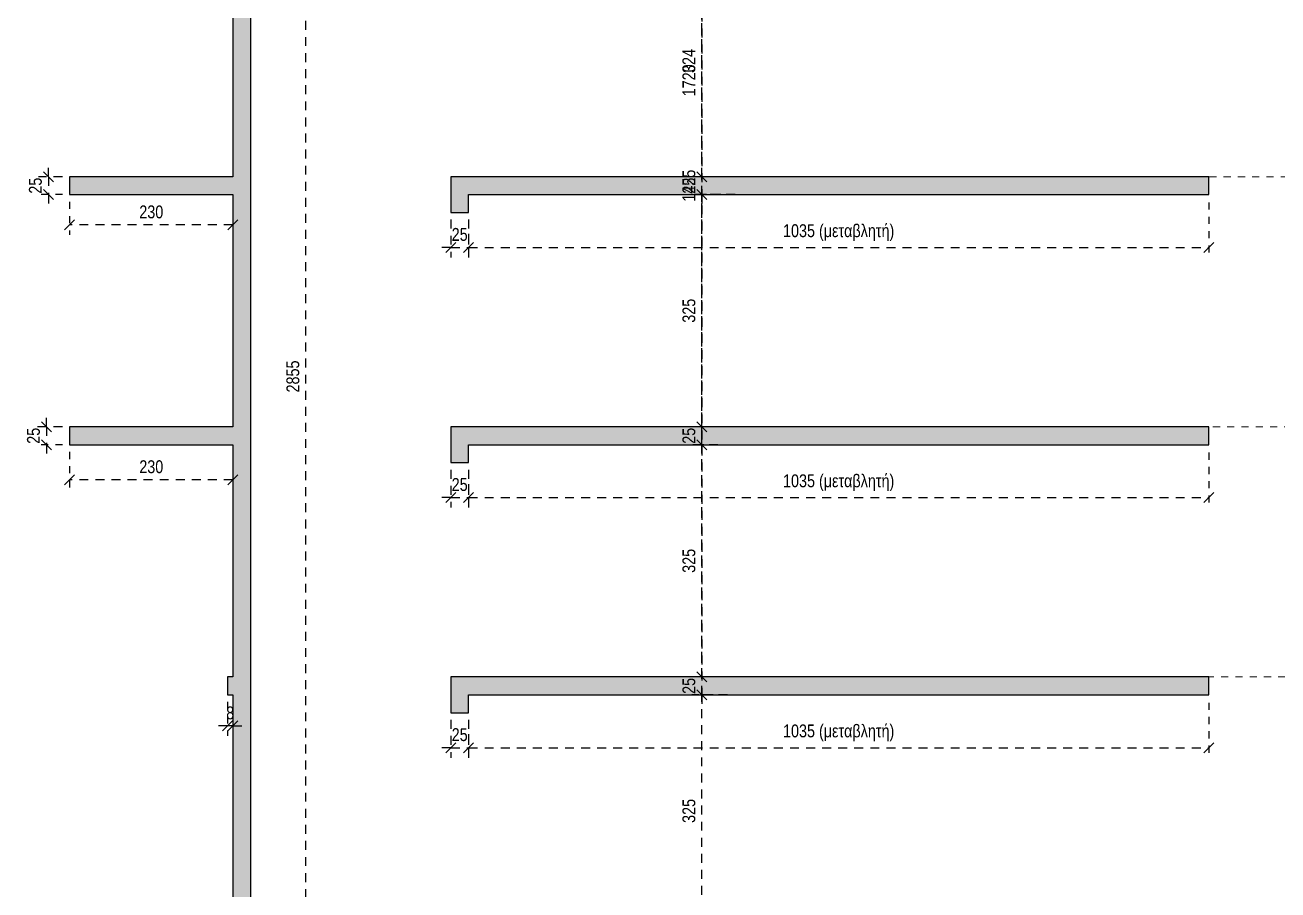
# Model space of a CAD drawing. Header units: millimetres. Extents: x -2171 to 1563, y -1758 to -1505.
# Drawn here: x 1083.35 to 1100.89, y -1614.96 to -1602.86 of the extents above; entities that cross this region are included whole.
import ezdxf

# ---------------------------------------------------------------- set-up
doc = ezdxf.new("R2010")
doc.units = ezdxf.units.MM
doc.header["$PDMODE"] = 32
for name, pattern in [('DASHED2', [0.375, 0.25, -0.125]), ('DOT', [0.025, 0, -0.025]), ('HIDDEN', [0.375, 0.25, -0.125]), ('HIDDEN2', [0.1875, 0.125, -0.0625])]:
    doc.linetypes.add(name, pattern=pattern)
doc.layers.get('Defpoints').update_dxf_attribs({"color": 6})
doc.layers.add('A-ANNO-DIMS', color=1, linetype='Continuous', lineweight=9)
for name, color, linetype in [('AM_5', 7, 'Continuous'), ('Sect_Fill', 7, 'Continuous'), ('Sect_Line_Bold', 7, 'Continuous')]:
    doc.layers.add(name, color=color, linetype=linetype)
doc.styles.add('1-100', font='arial.ttf', dxfattribs={"width": 0.8})
doc.dimstyles.new('Copy of 1-100', dxfattribs={"dimtxt": 0.18, "dimasz": 0.14, "dimexe": 0.14, "dimexo": 0.1, "dimgap": 0.09, "dimtad": 1, "dimdec": 0, "dimlfac": 100, "dimrnd": 5, "dimzin": 5, "dimdsep": 46, "dimtxsty": '1-100', "dimblk": 'OBLIQUE', "dimcen": 0.09, "dimclrd": 1, "dimclre": 1, "dimclrt": 2, "dimadec": 0, "dimazin": 0, "dimtfac": 1, "dimtdec": 0, "dimtix": 1, "dimtmove": 2, "dimatfit": 3, "dimfxl": 5, "dimfxlon": 1, "dimtolj": 1, "dimtzin": 5, "dimarcsym": 0})

# ---------------------------------------------------------------- blocks, each defined once
blk = doc.blocks.new('_Oblique')
at = {"color": 0, "linetype": 'ByBlock', "lineweight": -2}
blk.add_line((-0.5, -0.5), (0.5, 0.5), dxfattribs=at)
blk = doc.blocks.new('*D1095')
at = {"layer": 'AM_5', "color": 1, "linetype": 'HIDDEN2', "lineweight": -2, "ltscale": 0.5, "transparency": 16777216}
blk.add_line((1093.186, -1612.231), (1092.69, -1612.231), dxfattribs=at)
at = {"layer": 'AM_5', "color": 1, "linetype": 'DASHED2', "lineweight": -2, "ltscale": 0.5, "transparency": 16777216}
blk.add_line((1092.83, -1615.481), (1092.83, -1612.231), dxfattribs=at)
at = {"layer": 'AM_5', "color": 1, "linetype": 'HIDDEN', "lineweight": -2, "ltscale": 0.5, "transparency": 16777216}
blk.add_line((1093.116, -1615.481), (1092.69, -1615.481), dxfattribs=at)
at = {"layer": 'Defpoints', "color": 0, "ltscale": 0.5, "transparency": 16777216}
for p in [(1092.83, -1612.231), (1093.286, -1612.231), (1093.216, -1615.481)]:
    blk.add_point(p, dxfattribs=at)
at = {"layer": 'AM_5', "color": 1, "lineweight": -2, "ltscale": 0.5, "transparency": 16777216, "xscale": 0.14, "yscale": 0.14, "zscale": 0.14}
for p, rotation in [((1092.83, -1612.231), 90), ((1092.83, -1615.481), 270)]:
    blk.add_blockref('_Oblique', p, dxfattribs=dict(at, rotation=rotation))
at = {"layer": 'AM_5', "color": 2, "ltscale": 0.5, "transparency": 16777216, "insert": (1092.648, -1613.856), "char_height": 0.18, "attachment_point": 5, "rotation": 90, "style": '1-100'}
blk.add_mtext('\\A1;325', dxfattribs=at)
blk = doc.blocks.new('*D1096')
at = {"layer": 'AM_5', "color": 1, "linetype": 'DASHED2', "lineweight": -2, "ltscale": 0.5, "transparency": 16777216}
for p, q in [((1092.83, -1611.981), (1092.83, -1611.841)), ((1092.83, -1612.231), (1092.83, -1611.981)), ((1092.83, -1612.231), (1092.83, -1612.371))]:
    blk.add_line(p, q, dxfattribs=at)
at = {"layer": 'AM_5', "color": 1, "linetype": 'HIDDEN2', "lineweight": -2, "ltscale": 0.5, "transparency": 16777216}
blk.add_line((1093.203, -1611.981), (1092.69, -1611.981), dxfattribs=at)
at = {"layer": 'AM_5', "color": 1, "linetype": 'HIDDEN', "lineweight": -2, "ltscale": 0.5, "transparency": 16777216}
blk.add_line((1093.186, -1612.231), (1092.69, -1612.231), dxfattribs=at)
at = {"layer": 'Defpoints', "color": 0, "ltscale": 0.5, "transparency": 16777216}
for p in [(1092.83, -1611.981), (1093.303, -1611.981), (1093.286, -1612.231)]:
    blk.add_point(p, dxfattribs=at)
at = {"layer": 'AM_5', "color": 1, "lineweight": -2, "ltscale": 0.5, "transparency": 16777216, "xscale": 0.14, "yscale": 0.14, "zscale": 0.14}
for p, rotation in [((1092.83, -1611.981), 270), ((1092.83, -1612.231), 90)]:
    blk.add_blockref('_Oblique', p, dxfattribs=dict(at, rotation=rotation))
at = {"layer": 'AM_5', "color": 2, "ltscale": 0.5, "transparency": 16777216, "insert": (1092.648, -1612.106), "char_height": 0.18, "attachment_point": 5, "rotation": 90, "style": '1-100'}
blk.add_mtext('\\A1;25', dxfattribs=at)
blk = doc.blocks.new('*D1097')
at = {"layer": 'AM_5', "color": 1, "linetype": 'HIDDEN2', "lineweight": -2, "ltscale": 0.5, "transparency": 16777216}
blk.add_line((1093.054, -1608.731), (1092.69, -1608.731), dxfattribs=at)
at = {"layer": 'AM_5', "color": 1, "linetype": 'DASHED2', "lineweight": -2, "ltscale": 0.5, "transparency": 16777216}
blk.add_line((1092.83, -1611.981), (1092.83, -1608.731), dxfattribs=at)
at = {"layer": 'AM_5', "color": 1, "linetype": 'HIDDEN', "lineweight": -2, "ltscale": 0.5, "transparency": 16777216}
blk.add_line((1093.203, -1611.981), (1092.69, -1611.981), dxfattribs=at)
at = {"layer": 'Defpoints', "color": 0, "ltscale": 0.5, "transparency": 16777216}
for p in [(1092.83, -1608.731), (1093.154, -1608.731), (1093.303, -1611.981)]:
    blk.add_point(p, dxfattribs=at)
at = {"layer": 'AM_5', "color": 1, "lineweight": -2, "ltscale": 0.5, "transparency": 16777216, "xscale": 0.14, "yscale": 0.14, "zscale": 0.14}
for p, rotation in [((1092.83, -1608.731), 90), ((1092.83, -1611.981), 270)]:
    blk.add_blockref('_Oblique', p, dxfattribs=dict(at, rotation=rotation))
at = {"layer": 'AM_5', "color": 2, "ltscale": 0.5, "transparency": 16777216, "insert": (1092.648, -1610.356), "char_height": 0.18, "attachment_point": 5, "rotation": 90, "style": '1-100'}
blk.add_mtext('\\A1;325', dxfattribs=at)
blk = doc.blocks.new('*D1098')
at = {"layer": 'AM_5', "color": 1, "linetype": 'DASHED2', "lineweight": -2, "ltscale": 0.5, "transparency": 16777216}
for p, q in [((1092.83, -1608.481), (1092.83, -1608.341)), ((1092.83, -1608.731), (1092.83, -1608.481)), ((1092.83, -1608.731), (1092.83, -1608.871))]:
    blk.add_line(p, q, dxfattribs=at)
at = {"layer": 'AM_5', "color": 1, "linetype": 'HIDDEN2', "lineweight": -2, "ltscale": 0.5, "transparency": 16777216}
blk.add_line((1093.063, -1608.481), (1092.69, -1608.481), dxfattribs=at)
at = {"layer": 'AM_5', "color": 1, "linetype": 'HIDDEN', "lineweight": -2, "ltscale": 0.5, "transparency": 16777216}
blk.add_line((1093.054, -1608.731), (1092.69, -1608.731), dxfattribs=at)
at = {"layer": 'Defpoints', "color": 0, "ltscale": 0.5, "transparency": 16777216}
for p in [(1092.83, -1608.481), (1093.163, -1608.481), (1093.154, -1608.731)]:
    blk.add_point(p, dxfattribs=at)
at = {"layer": 'AM_5', "color": 1, "lineweight": -2, "ltscale": 0.5, "transparency": 16777216, "xscale": 0.14, "yscale": 0.14, "zscale": 0.14}
for p, rotation in [((1092.83, -1608.481), 270), ((1092.83, -1608.731), 90)]:
    blk.add_blockref('_Oblique', p, dxfattribs=dict(at, rotation=rotation))
at = {"layer": 'AM_5', "color": 2, "ltscale": 0.5, "transparency": 16777216, "insert": (1092.648, -1608.606), "char_height": 0.18, "attachment_point": 5, "rotation": 90, "style": '1-100'}
blk.add_mtext('\\A1;25', dxfattribs=at)
blk = doc.blocks.new('*D1099')
at = {"layer": 'AM_5', "color": 1, "linetype": 'HIDDEN2', "lineweight": -2, "ltscale": 0.5, "transparency": 16777216}
blk.add_line((1093.294, -1605.231), (1092.69, -1605.231), dxfattribs=at)
at = {"layer": 'AM_5', "color": 1, "linetype": 'DASHED2', "lineweight": -2, "ltscale": 0.5, "transparency": 16777216}
blk.add_line((1092.83, -1608.481), (1092.83, -1605.231), dxfattribs=at)
at = {"layer": 'AM_5', "color": 1, "linetype": 'HIDDEN', "lineweight": -2, "ltscale": 0.5, "transparency": 16777216}
blk.add_line((1093.063, -1608.481), (1092.69, -1608.481), dxfattribs=at)
at = {"layer": 'Defpoints', "color": 0, "ltscale": 0.5, "transparency": 16777216}
for p in [(1092.83, -1605.231), (1093.394, -1605.231), (1093.163, -1608.481)]:
    blk.add_point(p, dxfattribs=at)
at = {"layer": 'AM_5', "color": 1, "lineweight": -2, "ltscale": 0.5, "transparency": 16777216, "xscale": 0.14, "yscale": 0.14, "zscale": 0.14}
for p, rotation in [((1092.83, -1605.231), 90), ((1092.83, -1608.481), 270)]:
    blk.add_blockref('_Oblique', p, dxfattribs=dict(at, rotation=rotation))
at = {"layer": 'AM_5', "color": 2, "ltscale": 0.5, "transparency": 16777216, "insert": (1092.648, -1606.856), "char_height": 0.18, "attachment_point": 5, "rotation": 90, "style": '1-100'}
blk.add_mtext('\\A1;325', dxfattribs=at)
blk = doc.blocks.new('*D1100')
at = {"layer": 'AM_5', "color": 1, "linetype": 'DASHED2', "lineweight": -2, "ltscale": 0.5, "transparency": 16777216}
for p, q in [((1092.83, -1604.981), (1092.83, -1604.841)), ((1092.83, -1605.231), (1092.83, -1604.981)), ((1092.83, -1605.231), (1092.83, -1605.371))]:
    blk.add_line(p, q, dxfattribs=at)
at = {"layer": 'AM_5', "color": 1, "linetype": 'HIDDEN2', "lineweight": -2, "ltscale": 0.5, "transparency": 16777216}
blk.add_line((1093.346, -1604.981), (1092.69, -1604.981), dxfattribs=at)
at = {"layer": 'AM_5', "color": 1, "linetype": 'HIDDEN', "lineweight": -2, "ltscale": 0.5, "transparency": 16777216}
blk.add_line((1093.294, -1605.231), (1092.69, -1605.231), dxfattribs=at)
at = {"layer": 'Defpoints', "color": 0, "ltscale": 0.5, "transparency": 16777216}
for p in [(1092.83, -1604.981), (1093.446, -1604.981), (1093.394, -1605.231)]:
    blk.add_point(p, dxfattribs=at)
at = {"layer": 'AM_5', "color": 1, "lineweight": -2, "ltscale": 0.5, "transparency": 16777216, "xscale": 0.14, "yscale": 0.14, "zscale": 0.14}
for p, rotation in [((1092.83, -1604.981), 270), ((1092.83, -1605.231), 90)]:
    blk.add_blockref('_Oblique', p, dxfattribs=dict(at, rotation=rotation))
at = {"layer": 'AM_5', "color": 2, "ltscale": 0.5, "transparency": 16777216, "insert": (1092.648, -1605.106), "char_height": 0.18, "attachment_point": 5, "rotation": 90, "style": '1-100'}
blk.add_mtext('\\A1;25', dxfattribs=at)
blk = doc.blocks.new('*D1101')
at = {"layer": 'AM_5', "color": 1, "linetype": 'HIDDEN2', "lineweight": -2, "ltscale": 0.5, "transparency": 16777216}
blk.add_line((1093.696, -1601.741), (1092.69, -1601.741), dxfattribs=at)
at = {"layer": 'AM_5', "color": 1, "linetype": 'DASHED2', "lineweight": -2, "ltscale": 0.5, "transparency": 16777216}
blk.add_line((1092.83, -1604.981), (1092.83, -1601.741), dxfattribs=at)
at = {"layer": 'AM_5', "color": 1, "linetype": 'HIDDEN', "lineweight": -2, "ltscale": 0.5, "transparency": 16777216}
blk.add_line((1093.346, -1604.981), (1092.69, -1604.981), dxfattribs=at)
at = {"layer": 'Defpoints', "color": 0, "ltscale": 0.5, "transparency": 16777216}
for p in [(1092.83, -1601.741), (1093.796, -1601.741), (1093.446, -1604.981)]:
    blk.add_point(p, dxfattribs=at)
at = {"layer": 'AM_5', "color": 1, "lineweight": -2, "ltscale": 0.5, "transparency": 16777216, "xscale": 0.14, "yscale": 0.14, "zscale": 0.14}
for p, rotation in [((1092.83, -1601.741), 90), ((1092.83, -1604.981), 270)]:
    blk.add_blockref('_Oblique', p, dxfattribs=dict(at, rotation=rotation))
at = {"layer": 'AM_5', "color": 2, "ltscale": 0.5, "transparency": 16777216, "insert": (1092.648, -1603.361), "char_height": 0.18, "attachment_point": 5, "rotation": 90, "style": '1-100'}
blk.add_mtext('\\A1;324', dxfattribs=at)
blk = doc.blocks.new('*D1108')
at = {"layer": 'AM_5', "color": 1, "linetype": 'HIDDEN', "lineweight": -2, "ltscale": 0.5, "transparency": 16777216}
blk.add_line((1092.313, -1595.031), (1092.97, -1595.031), dxfattribs=at)
at = {"layer": 'AM_5', "color": 1, "linetype": 'DASHED2', "lineweight": -2, "ltscale": 0.5, "transparency": 16777216}
blk.add_line((1092.83, -1595.031), (1092.83, -1612.231), dxfattribs=at)
at = {"layer": 'AM_5', "color": 1, "linetype": 'HIDDEN2', "lineweight": -2, "ltscale": 0.5, "transparency": 16777216}
blk.add_line((1093.186, -1612.231), (1092.69, -1612.231), dxfattribs=at)
at = {"layer": 'Defpoints', "color": 0, "ltscale": 0.5, "transparency": 16777216}
for p in [(1092.213, -1595.031), (1092.83, -1612.231), (1093.286, -1612.231)]:
    blk.add_point(p, dxfattribs=at)
at = {"layer": 'AM_5', "color": 1, "lineweight": -2, "ltscale": 0.5, "transparency": 16777216, "xscale": 0.14, "yscale": 0.14, "zscale": 0.14}
for p, rotation in [((1092.83, -1595.031), 90), ((1092.83, -1612.231), 270)]:
    blk.add_blockref('_Oblique', p, dxfattribs=dict(at, rotation=rotation))
at = {"layer": 'AM_5', "color": 2, "ltscale": 0.5, "transparency": 16777216, "insert": (1092.648, -1603.631), "char_height": 0.18, "attachment_point": 5, "rotation": 90, "style": '1-100'}
blk.add_mtext('\\A1;1720', dxfattribs=at)
blk = doc.blocks.new('*D1109')
at = {"layer": 'AM_5', "color": 1, "linetype": 'HIDDEN2', "lineweight": -2, "ltscale": 0.5, "transparency": 16777216}
blk.add_line((1092.457, -1597.981), (1092.97, -1597.981), dxfattribs=at)
at = {"layer": 'AM_5', "color": 1, "linetype": 'DASHED2', "lineweight": -2, "ltscale": 0.5, "transparency": 16777216}
blk.add_line((1092.83, -1612.231), (1092.83, -1597.981), dxfattribs=at)
at = {"layer": 'AM_5', "color": 1, "linetype": 'HIDDEN', "lineweight": -2, "ltscale": 0.5, "transparency": 16777216}
blk.add_line((1093.186, -1612.231), (1092.69, -1612.231), dxfattribs=at)
at = {"layer": 'Defpoints', "color": 0, "ltscale": 0.5, "transparency": 16777216}
for p in [(1092.357, -1597.981), (1092.83, -1597.981), (1093.286, -1612.231)]:
    blk.add_point(p, dxfattribs=at)
at = {"layer": 'AM_5', "color": 1, "lineweight": -2, "ltscale": 0.5, "transparency": 16777216, "xscale": 0.14, "yscale": 0.14, "zscale": 0.14}
for p, rotation in [((1092.83, -1597.981), 90), ((1092.83, -1612.231), 270)]:
    blk.add_blockref('_Oblique', p, dxfattribs=dict(at, rotation=rotation))
at = {"layer": 'AM_5', "color": 2, "ltscale": 0.5, "transparency": 16777216, "insert": (1092.648, -1605.106), "char_height": 0.18, "attachment_point": 5, "rotation": 90, "style": '1-100'}
blk.add_mtext('\\A1;1425', dxfattribs=at)
blk = doc.blocks.new('*D1116')
at = {"layer": 'AM_5', "color": 1, "linetype": 'HIDDEN', "lineweight": -2, "ltscale": 0.5, "transparency": 16777216}
blk.add_line((1089.313, -1605.581), (1089.313, -1606.111), dxfattribs=at)
at = {"layer": 'AM_5', "color": 1, "linetype": 'HIDDEN2', "lineweight": -2, "ltscale": 0.5, "transparency": 16777216}
blk.add_line((1089.563, -1605.581), (1089.563, -1606.111), dxfattribs=at)
at = {"layer": 'AM_5', "color": 1, "linetype": 'DASHED2', "lineweight": -2, "ltscale": 0.5, "transparency": 16777216}
for p, q in [((1089.313, -1605.971), (1089.173, -1605.971)), ((1089.313, -1605.971), (1089.563, -1605.971)), ((1089.563, -1605.971), (1089.703, -1605.971))]:
    blk.add_line(p, q, dxfattribs=at)
at = {"layer": 'Defpoints', "color": 0, "ltscale": 0.5, "transparency": 16777216}
for p in [(1089.313, -1605.481), (1089.563, -1605.481), (1089.563, -1605.971)]:
    blk.add_point(p, dxfattribs=at)
at = {"layer": 'AM_5', "color": 1, "lineweight": -2, "ltscale": 0.5, "transparency": 16777216, "xscale": 0.14, "yscale": 0.14, "zscale": 0.14}
blk.add_blockref('_Oblique', (1089.313, -1605.971), dxfattribs=at)
at = {"layer": 'AM_5', "color": 1, "lineweight": -2, "ltscale": 0.5, "transparency": 16777216, "xscale": 0.14, "yscale": 0.14, "zscale": 0.14, "rotation": 180}
blk.add_blockref('_Oblique', (1089.563, -1605.971), dxfattribs=at)
at = {"layer": 'AM_5', "color": 2, "ltscale": 0.5, "transparency": 16777216, "insert": (1089.438, -1605.789), "char_height": 0.18, "attachment_point": 5, "style": '1-100'}
blk.add_mtext('\\A1;25', dxfattribs=at)
blk = doc.blocks.new('*D1117')
at = {"layer": 'AM_5', "color": 1, "linetype": 'HIDDEN2', "lineweight": -2, "ltscale": 0.5, "transparency": 16777216}
blk.add_line((1099.925, -1605.341), (1099.925, -1606.111), dxfattribs=at)
at = {"layer": 'AM_5', "color": 1, "linetype": 'HIDDEN', "lineweight": -2, "ltscale": 0.5, "transparency": 16777216}
blk.add_line((1089.563, -1605.581), (1089.563, -1606.111), dxfattribs=at)
at = {"layer": 'AM_5', "color": 1, "linetype": 'DASHED2', "lineweight": -2, "ltscale": 0.5, "transparency": 16777216}
blk.add_line((1089.563, -1605.971), (1099.925, -1605.971), dxfattribs=at)
at = {"layer": 'Defpoints', "color": 0, "ltscale": 0.5, "transparency": 16777216}
for p in [(1099.925, -1605.241), (1089.563, -1605.481), (1099.925, -1605.971)]:
    blk.add_point(p, dxfattribs=at)
at = {"layer": 'AM_5', "color": 1, "lineweight": -2, "ltscale": 0.5, "transparency": 16777216, "xscale": 0.14, "yscale": 0.14, "zscale": 0.14, "rotation": 180}
blk.add_blockref('_Oblique', (1089.563, -1605.971), dxfattribs=at)
at = {"layer": 'AM_5', "color": 1, "lineweight": -2, "ltscale": 0.5, "transparency": 16777216, "xscale": 0.14, "yscale": 0.14, "zscale": 0.14}
blk.add_blockref('_Oblique', (1099.925, -1605.971), dxfattribs=at)
at = {"layer": 'AM_5', "color": 2, "ltscale": 0.5, "transparency": 16777216, "insert": (1094.744, -1605.763), "char_height": 0.18, "attachment_point": 5, "style": '1-100'}
blk.add_mtext('\\A1;1035 (μεταβλητή)', dxfattribs=at)
blk = doc.blocks.new('*D1118')
at = {"layer": 'AM_5', "color": 1, "linetype": 'HIDDEN', "lineweight": -2, "ltscale": 0.5, "transparency": 16777216}
blk.add_line((1089.313, -1609.081), (1089.313, -1609.611), dxfattribs=at)
at = {"layer": 'AM_5', "color": 1, "linetype": 'HIDDEN2', "lineweight": -2, "ltscale": 0.5, "transparency": 16777216}
blk.add_line((1089.563, -1609.081), (1089.563, -1609.611), dxfattribs=at)
at = {"layer": 'AM_5', "color": 1, "linetype": 'DASHED2', "lineweight": -2, "ltscale": 0.5, "transparency": 16777216}
for p, q in [((1089.313, -1609.471), (1089.173, -1609.471)), ((1089.313, -1609.471), (1089.563, -1609.471)), ((1089.563, -1609.471), (1089.703, -1609.471))]:
    blk.add_line(p, q, dxfattribs=at)
at = {"layer": 'Defpoints', "color": 0, "ltscale": 0.5, "transparency": 16777216}
for p in [(1089.313, -1608.981), (1089.563, -1608.981), (1089.563, -1609.471)]:
    blk.add_point(p, dxfattribs=at)
at = {"layer": 'AM_5', "color": 1, "lineweight": -2, "ltscale": 0.5, "transparency": 16777216, "xscale": 0.14, "yscale": 0.14, "zscale": 0.14}
blk.add_blockref('_Oblique', (1089.313, -1609.471), dxfattribs=at)
at = {"layer": 'AM_5', "color": 1, "lineweight": -2, "ltscale": 0.5, "transparency": 16777216, "xscale": 0.14, "yscale": 0.14, "zscale": 0.14, "rotation": 180}
blk.add_blockref('_Oblique', (1089.563, -1609.471), dxfattribs=at)
at = {"layer": 'AM_5', "color": 2, "ltscale": 0.5, "transparency": 16777216, "insert": (1089.438, -1609.289), "char_height": 0.18, "attachment_point": 5, "style": '1-100'}
blk.add_mtext('\\A1;25', dxfattribs=at)
blk = doc.blocks.new('*D1119')
at = {"layer": 'AM_5', "color": 1, "linetype": 'HIDDEN2', "lineweight": -2, "ltscale": 0.5, "transparency": 16777216}
blk.add_line((1099.925, -1608.841), (1099.925, -1609.611), dxfattribs=at)
at = {"layer": 'AM_5', "color": 1, "linetype": 'HIDDEN', "lineweight": -2, "ltscale": 0.5, "transparency": 16777216}
blk.add_line((1089.563, -1609.081), (1089.563, -1609.611), dxfattribs=at)
at = {"layer": 'AM_5', "color": 1, "linetype": 'DASHED2', "lineweight": -2, "ltscale": 0.5, "transparency": 16777216}
blk.add_line((1089.563, -1609.471), (1099.925, -1609.471), dxfattribs=at)
at = {"layer": 'Defpoints', "color": 0, "ltscale": 0.5, "transparency": 16777216}
for p in [(1099.925, -1608.741), (1089.563, -1608.981), (1099.925, -1609.471)]:
    blk.add_point(p, dxfattribs=at)
at = {"layer": 'AM_5', "color": 1, "lineweight": -2, "ltscale": 0.5, "transparency": 16777216, "xscale": 0.14, "yscale": 0.14, "zscale": 0.14, "rotation": 180}
blk.add_blockref('_Oblique', (1089.563, -1609.471), dxfattribs=at)
at = {"layer": 'AM_5', "color": 1, "lineweight": -2, "ltscale": 0.5, "transparency": 16777216, "xscale": 0.14, "yscale": 0.14, "zscale": 0.14}
blk.add_blockref('_Oblique', (1099.925, -1609.471), dxfattribs=at)
at = {"layer": 'AM_5', "color": 2, "ltscale": 0.5, "transparency": 16777216, "insert": (1094.744, -1609.263), "char_height": 0.18, "attachment_point": 5, "style": '1-100'}
blk.add_mtext('\\A1;1035 (μεταβλητή)', dxfattribs=at)
blk = doc.blocks.new('*D1120')
at = {"layer": 'AM_5', "color": 1, "linetype": 'HIDDEN', "lineweight": -2, "ltscale": 0.5, "transparency": 16777216}
blk.add_line((1089.313, -1612.581), (1089.313, -1613.111), dxfattribs=at)
at = {"layer": 'AM_5', "color": 1, "linetype": 'HIDDEN2', "lineweight": -2, "ltscale": 0.5, "transparency": 16777216}
blk.add_line((1089.563, -1612.581), (1089.563, -1613.111), dxfattribs=at)
at = {"layer": 'AM_5', "color": 1, "linetype": 'DASHED2', "lineweight": -2, "ltscale": 0.5, "transparency": 16777216}
for p, q in [((1089.313, -1612.971), (1089.173, -1612.971)), ((1089.313, -1612.971), (1089.563, -1612.971)), ((1089.563, -1612.971), (1089.703, -1612.971))]:
    blk.add_line(p, q, dxfattribs=at)
at = {"layer": 'Defpoints', "color": 0, "ltscale": 0.5, "transparency": 16777216}
for p in [(1089.313, -1612.481), (1089.563, -1612.481), (1089.563, -1612.971)]:
    blk.add_point(p, dxfattribs=at)
at = {"layer": 'AM_5', "color": 1, "lineweight": -2, "ltscale": 0.5, "transparency": 16777216, "xscale": 0.14, "yscale": 0.14, "zscale": 0.14}
blk.add_blockref('_Oblique', (1089.313, -1612.971), dxfattribs=at)
at = {"layer": 'AM_5', "color": 1, "lineweight": -2, "ltscale": 0.5, "transparency": 16777216, "xscale": 0.14, "yscale": 0.14, "zscale": 0.14, "rotation": 180}
blk.add_blockref('_Oblique', (1089.563, -1612.971), dxfattribs=at)
at = {"layer": 'AM_5', "color": 2, "ltscale": 0.5, "transparency": 16777216, "insert": (1089.438, -1612.789), "char_height": 0.18, "attachment_point": 5, "style": '1-100'}
blk.add_mtext('\\A1;25', dxfattribs=at)
blk = doc.blocks.new('*D1121')
at = {"layer": 'AM_5', "color": 1, "linetype": 'HIDDEN2', "lineweight": -2, "ltscale": 0.5, "transparency": 16777216}
blk.add_line((1099.925, -1612.341), (1099.925, -1613.111), dxfattribs=at)
at = {"layer": 'AM_5', "color": 1, "linetype": 'HIDDEN', "lineweight": -2, "ltscale": 0.5, "transparency": 16777216}
blk.add_line((1089.563, -1612.581), (1089.563, -1613.111), dxfattribs=at)
at = {"layer": 'AM_5', "color": 1, "linetype": 'DASHED2', "lineweight": -2, "ltscale": 0.5, "transparency": 16777216}
blk.add_line((1089.563, -1612.971), (1099.925, -1612.971), dxfattribs=at)
at = {"layer": 'Defpoints', "color": 0, "ltscale": 0.5, "transparency": 16777216}
for p in [(1099.925, -1612.241), (1089.563, -1612.481), (1099.925, -1612.971)]:
    blk.add_point(p, dxfattribs=at)
at = {"layer": 'AM_5', "color": 1, "lineweight": -2, "ltscale": 0.5, "transparency": 16777216, "xscale": 0.14, "yscale": 0.14, "zscale": 0.14, "rotation": 180}
blk.add_blockref('_Oblique', (1089.563, -1612.971), dxfattribs=at)
at = {"layer": 'AM_5', "color": 1, "lineweight": -2, "ltscale": 0.5, "transparency": 16777216, "xscale": 0.14, "yscale": 0.14, "zscale": 0.14}
blk.add_blockref('_Oblique', (1099.925, -1612.971), dxfattribs=at)
at = {"layer": 'AM_5', "color": 2, "ltscale": 0.5, "transparency": 16777216, "insert": (1094.744, -1612.763), "char_height": 0.18, "attachment_point": 5, "style": '1-100'}
blk.add_mtext('\\A1;1035 (μεταβλητή)', dxfattribs=at)
blk = doc.blocks.new('*D1133')
at = {"layer": 'AM_5', "color": 1, "linetype": 'HIDDEN2', "lineweight": -2, "ltscale": 0.5, "transparency": 16777216}
blk.add_line((1087.579, -1593.501), (1087.144, -1593.501), dxfattribs=at)
at = {"layer": 'AM_5', "color": 1, "linetype": 'DASHED2', "lineweight": -2, "ltscale": 0.5, "transparency": 16777216}
blk.add_line((1087.284, -1622.051), (1087.284, -1593.501), dxfattribs=at)
at = {"layer": 'AM_5', "color": 1, "linetype": 'HIDDEN', "lineweight": -2, "ltscale": 0.5, "transparency": 16777216}
blk.add_line((1087.506, -1622.051), (1087.144, -1622.051), dxfattribs=at)
at = {"layer": 'Defpoints', "color": 0, "ltscale": 0.5, "transparency": 16777216}
for p in [(1087.284, -1593.501), (1087.679, -1593.501), (1087.606, -1622.051)]:
    blk.add_point(p, dxfattribs=at)
at = {"layer": 'AM_5', "color": 1, "lineweight": -2, "ltscale": 0.5, "transparency": 16777216, "xscale": 0.14, "yscale": 0.14, "zscale": 0.14}
for p, rotation in [((1087.284, -1593.501), 90), ((1087.284, -1622.051), 270)]:
    blk.add_blockref('_Oblique', p, dxfattribs=dict(at, rotation=rotation))
at = {"layer": 'AM_5', "color": 2, "ltscale": 0.5, "transparency": 16777216, "insert": (1087.103, -1607.776), "char_height": 0.18, "attachment_point": 5, "rotation": 90, "style": '1-100'}
blk.add_mtext('\\A1;2855', dxfattribs=at)
blk = doc.blocks.new('*D1607')
at = {"layer": 'AM_5', "color": 1, "linetype": 'HIDDEN2', "lineweight": -2, "ltscale": 0.5, "transparency": 16777216}
blk.add_line((1086.187, -1612.331), (1086.187, -1612.807), dxfattribs=at)
at = {"layer": 'AM_5', "color": 1, "linetype": 'HIDDEN', "lineweight": -2, "ltscale": 0.5, "transparency": 16777216}
blk.add_line((1086.263, -1612.331), (1086.263, -1612.807), dxfattribs=at)
at = {"layer": 'AM_5', "color": 1, "linetype": 'DASHED2', "lineweight": -2, "ltscale": 0.5, "transparency": 16777216}
for p, q in [((1086.187, -1612.667), (1086.047, -1612.667)), ((1086.263, -1612.667), (1086.187, -1612.667)), ((1086.263, -1612.667), (1086.403, -1612.667))]:
    blk.add_line(p, q, dxfattribs=at)
at = {"layer": 'Defpoints', "color": 0, "ltscale": 0.5, "transparency": 16777216}
for p in [(1086.187, -1612.231), (1086.263, -1612.231), (1086.187, -1612.667)]:
    blk.add_point(p, dxfattribs=at)
at = {"layer": 'AM_5', "color": 1, "lineweight": -2, "ltscale": 0.5, "transparency": 16777216, "xscale": 0.14, "yscale": 0.14, "zscale": 0.14}
blk.add_blockref('_Oblique', (1086.187, -1612.667), dxfattribs=at)
at = {"layer": 'AM_5', "color": 1, "lineweight": -2, "ltscale": 0.5, "transparency": 16777216, "xscale": 0.14, "yscale": 0.14, "zscale": 0.14, "rotation": 180}
blk.add_blockref('_Oblique', (1086.263, -1612.667), dxfattribs=at)
at = {"layer": 'AM_5', "color": 2, "ltscale": 0.5, "transparency": 16777216, "insert": (1086.225, -1612.485), "char_height": 0.18, "attachment_point": 5, "style": '1-100'}
blk.add_mtext('\\A1;8', dxfattribs=at)
blk = doc.blocks.new('*D1608')
at = {"layer": 'AM_5', "color": 1, "linetype": 'HIDDEN2', "lineweight": -2, "ltscale": 0.5, "transparency": 16777216}
blk.add_line((1083.977, -1608.831), (1083.977, -1609.362), dxfattribs=at)
at = {"layer": 'AM_5', "color": 1, "linetype": 'HIDDEN', "lineweight": -2, "ltscale": 0.5, "transparency": 16777216}
blk.add_line((1086.263, -1608.831), (1086.263, -1609.362), dxfattribs=at)
at = {"layer": 'AM_5', "color": 1, "linetype": 'DASHED2', "lineweight": -2, "ltscale": 0.5, "transparency": 16777216}
blk.add_line((1086.263, -1609.222), (1083.977, -1609.222), dxfattribs=at)
at = {"layer": 'Defpoints', "color": 0, "ltscale": 0.5, "transparency": 16777216}
for p in [(1083.977, -1608.731), (1086.263, -1608.731), (1083.977, -1609.222)]:
    blk.add_point(p, dxfattribs=at)
at = {"layer": 'AM_5', "color": 1, "lineweight": -2, "ltscale": 0.5, "transparency": 16777216, "xscale": 0.14, "yscale": 0.14, "zscale": 0.14, "rotation": 180}
blk.add_blockref('_Oblique', (1083.977, -1609.222), dxfattribs=at)
at = {"layer": 'AM_5', "color": 1, "lineweight": -2, "ltscale": 0.5, "transparency": 16777216, "xscale": 0.14, "yscale": 0.14, "zscale": 0.14}
blk.add_blockref('_Oblique', (1086.263, -1609.222), dxfattribs=at)
at = {"layer": 'AM_5', "color": 2, "ltscale": 0.5, "transparency": 16777216, "insert": (1085.12, -1609.04), "char_height": 0.18, "attachment_point": 5, "style": '1-100'}
blk.add_mtext('\\A1;230', dxfattribs=at)
blk = doc.blocks.new('*D1609')
at = {"layer": 'AM_5', "color": 1, "linetype": 'HIDDEN2', "lineweight": -2, "ltscale": 0.5, "transparency": 16777216}
blk.add_line((1083.977, -1605.331), (1083.977, -1605.796), dxfattribs=at)
at = {"layer": 'AM_5', "color": 1, "linetype": 'HIDDEN', "lineweight": -2, "ltscale": 0.5, "transparency": 16777216}
blk.add_line((1086.263, -1605.331), (1086.263, -1605.796), dxfattribs=at)
at = {"layer": 'AM_5', "color": 1, "linetype": 'DASHED2', "lineweight": -2, "ltscale": 0.5, "transparency": 16777216}
blk.add_line((1086.263, -1605.656), (1083.977, -1605.656), dxfattribs=at)
at = {"layer": 'Defpoints', "color": 0, "ltscale": 0.5, "transparency": 16777216}
for p in [(1083.977, -1605.231), (1086.263, -1605.231), (1083.977, -1605.656)]:
    blk.add_point(p, dxfattribs=at)
at = {"layer": 'AM_5', "color": 1, "lineweight": -2, "ltscale": 0.5, "transparency": 16777216, "xscale": 0.14, "yscale": 0.14, "zscale": 0.14, "rotation": 180}
blk.add_blockref('_Oblique', (1083.977, -1605.656), dxfattribs=at)
at = {"layer": 'AM_5', "color": 1, "lineweight": -2, "ltscale": 0.5, "transparency": 16777216, "xscale": 0.14, "yscale": 0.14, "zscale": 0.14}
blk.add_blockref('_Oblique', (1086.263, -1605.656), dxfattribs=at)
at = {"layer": 'AM_5', "color": 2, "ltscale": 0.5, "transparency": 16777216, "insert": (1085.12, -1605.474), "char_height": 0.18, "attachment_point": 5, "style": '1-100'}
blk.add_mtext('\\A1;230', dxfattribs=at)
blk = doc.blocks.new('*D1612')
at = {"layer": 'AM_5', "color": 1, "linetype": 'DASHED2', "lineweight": -2, "ltscale": 0.5, "transparency": 16777216}
for p, q in [((1083.68, -1604.981), (1083.68, -1604.841)), ((1083.68, -1604.981), (1083.68, -1605.231)), ((1083.68, -1605.231), (1083.68, -1605.371))]:
    blk.add_line(p, q, dxfattribs=at)
at = {"layer": 'AM_5', "color": 1, "linetype": 'HIDDEN', "lineweight": -2, "ltscale": 0.5, "transparency": 16777216}
blk.add_line((1083.877, -1604.981), (1083.54, -1604.981), dxfattribs=at)
at = {"layer": 'AM_5', "color": 1, "linetype": 'HIDDEN2', "lineweight": -2, "ltscale": 0.5, "transparency": 16777216}
blk.add_line((1083.877, -1605.231), (1083.54, -1605.231), dxfattribs=at)
at = {"layer": 'Defpoints', "color": 0, "ltscale": 0.5, "transparency": 16777216}
for p in [(1083.977, -1604.981), (1083.68, -1605.231), (1083.977, -1605.231)]:
    blk.add_point(p, dxfattribs=at)
at = {"layer": 'AM_5', "color": 1, "lineweight": -2, "ltscale": 0.5, "transparency": 16777216, "xscale": 0.14, "yscale": 0.14, "zscale": 0.14}
for p, rotation in [((1083.68, -1604.981), 270), ((1083.68, -1605.231), 90)]:
    blk.add_blockref('_Oblique', p, dxfattribs=dict(at, rotation=rotation))
at = {"layer": 'AM_5', "color": 2, "ltscale": 0.5, "transparency": 16777216, "insert": (1083.498, -1605.106), "char_height": 0.18, "attachment_point": 5, "rotation": 90, "style": '1-100'}
blk.add_mtext('\\A1;25', dxfattribs=at)
blk = doc.blocks.new('*D1613')
at = {"layer": 'AM_5', "color": 1, "linetype": 'DASHED2', "lineweight": -2, "ltscale": 0.5, "transparency": 16777216}
for p, q in [((1083.653, -1608.481), (1083.653, -1608.341)), ((1083.653, -1608.481), (1083.653, -1608.731)), ((1083.653, -1608.731), (1083.653, -1608.871))]:
    blk.add_line(p, q, dxfattribs=at)
at = {"layer": 'AM_5', "color": 1, "linetype": 'HIDDEN', "lineweight": -2, "ltscale": 0.5, "transparency": 16777216}
blk.add_line((1083.877, -1608.481), (1083.513, -1608.481), dxfattribs=at)
at = {"layer": 'AM_5', "color": 1, "linetype": 'HIDDEN2', "lineweight": -2, "ltscale": 0.5, "transparency": 16777216}
blk.add_line((1083.877, -1608.731), (1083.513, -1608.731), dxfattribs=at)
at = {"layer": 'Defpoints', "color": 0, "ltscale": 0.5, "transparency": 16777216}
for p in [(1083.977, -1608.481), (1083.653, -1608.731), (1083.977, -1608.731)]:
    blk.add_point(p, dxfattribs=at)
at = {"layer": 'AM_5', "color": 1, "lineweight": -2, "ltscale": 0.5, "transparency": 16777216, "xscale": 0.14, "yscale": 0.14, "zscale": 0.14}
for p, rotation in [((1083.653, -1608.481), 270), ((1083.653, -1608.731), 90)]:
    blk.add_blockref('_Oblique', p, dxfattribs=dict(at, rotation=rotation))
at = {"layer": 'AM_5', "color": 2, "ltscale": 0.5, "transparency": 16777216, "insert": (1083.471, -1608.606), "char_height": 0.18, "attachment_point": 5, "rotation": 90, "style": '1-100'}
blk.add_mtext('\\A1;25', dxfattribs=at)

msp = doc.modelspace()

# ---------------------------------------------------------------- hatches: boundary and pattern name
at = {"layer": 'Sect_Fill', "ltscale": 0.5, "transparency": 33554572}
h = msp.add_hatch(color=7, dxfattribs=at)
h.dxf.hatch_style = 1
h.paths.add_polyline_path([(1086.1127, -1627.051), (1089.7127, -1627.051), (1089.7127, -1626.351), (1086.5127, -1626.351), (1086.5127, -1621.951), (1086.5127, -1619.011), (1086.5127, -1615.481), (1086.5127, -1611.981), (1086.5127, -1608.481), (1086.5127, -1604.981), (1086.5127, -1601.481), (1086.5127, -1597.981), (1086.5127, -1593.701), (1089.3127, -1593.701), (1089.3127, -1595.231), (1092.2127, -1595.231), (1092.2127, -1595.031), (1091.3603, -1595.031), (1091.3603, -1594.731), (1091.1103, -1594.731), (1091.1103, -1595.031), (1089.5627, -1595.031), (1089.5627, -1593.501), (1086.3877, -1593.501), (1086.2627, -1593.501), (1086.2627, -1597.981), (1085.8627, -1597.981), (1084.0937, -1597.981), (1083.9773, -1597.981), (1083.9773, -1598.241), (1084.0937, -1598.241), (1085.8627, -1598.241), (1086.2627, -1598.241), (1086.2627, -1601.481), (1085.7958, -1601.481), (1085.7958, -1601.741), (1086.2627, -1601.741), (1086.2627, -1604.981), (1085.8627, -1604.981), (1084.0937, -1604.981), (1083.9773, -1604.981), (1083.9773, -1605.231), (1084.0937, -1605.231), (1085.8627, -1605.231), (1086.2627, -1605.231), (1086.2627, -1608.481), (1085.8627, -1608.481), (1084.0937, -1608.481), (1083.9773, -1608.481), (1083.9773, -1608.731), (1084.0937, -1608.731), (1085.8627, -1608.731), (1086.2627, -1608.731), (1086.2627, -1611.981), (1086.1865, -1611.981), (1086.1865, -1612.231), (1086.2627, -1612.231), (1086.2627, -1615.481), (1085.8627, -1615.481), (1084.0937, -1615.481), (1083.9773, -1615.481), (1083.9773, -1615.731), (1084.0937, -1615.731), (1085.8627, -1615.731), (1086.2627, -1615.731), (1086.2627, -1619.011), (1084.4073, -1619.011), (1084.4073, -1619.271), (1086.2627, -1619.271), (1086.2627, -1621.951), (1086.2627, -1626.351), (1086.1127, -1626.351)])
at = {"layer": 'Sect_Fill'}
for points in [[(1089.5627, -1605.231), (1099.9251, -1605.231), (1099.9251, -1604.981), (1089.4377, -1604.981), (1089.3127, -1604.981), (1089.3127, -1605.481), (1089.5627, -1605.481)], [(1089.5627, -1608.731), (1099.9251, -1608.731), (1099.9251, -1608.481), (1089.4377, -1608.481), (1089.3127, -1608.481), (1089.3127, -1608.981), (1089.5627, -1608.981)], [(1089.5627, -1612.231), (1099.9251, -1612.231), (1099.9251, -1611.981), (1089.4377, -1611.981), (1089.3127, -1611.981), (1089.3127, -1612.481), (1089.5627, -1612.481)]]:
    msp.add_hatch(color=253, dxfattribs=at).paths.add_polyline_path(points)

# ---------------------------------------------------------------- linework, layer by layer
at = {"layer": 'A-ANNO-DIMS', "color": 94, "linetype": 'DOT', "ltscale": 1.5}
for p, q in [((1098.7335, -1604.981), (1102.4706, -1604.981)), ((1098.9835, -1608.481), (1102.4706, -1608.481)), ((1101.7987, -1611.981), (1098.9835, -1611.981))]:
    msp.add_line(p, q, dxfattribs=at)
at = {"layer": 'Sect_Line_Bold', "color": 94}
for points in [[(1086.5127, -1615.481), (1086.5127, -1611.981), (1086.5127, -1608.481), (1086.5127, -1604.981), (1086.5127, -1601.481)], [(1086.2627, -1601.741), (1086.2627, -1604.981), (1085.8627, -1604.981), (1084.0937, -1604.981), (1083.9773, -1604.981), (1083.9773, -1605.231), (1084.0937, -1605.231), (1085.8627, -1605.231), (1086.2627, -1605.231), (1086.2627, -1608.481), (1085.8627, -1608.481), (1084.0937, -1608.481), (1083.9773, -1608.481), (1083.9773, -1608.731), (1084.0937, -1608.731), (1085.8627, -1608.731), (1086.2627, -1608.731), (1086.2627, -1611.981), (1086.2627, -1611.981), (1086.2627, -1611.981), (1086.1865, -1611.981), (1086.1865, -1612.231), (1086.2627, -1612.231), (1086.2627, -1612.231), (1086.2627, -1612.231), (1086.2627, -1615.481)]]:
    msp.add_lwpolyline(points, dxfattribs=at)
for points in [[(1089.5627, -1605.231), (1099.9251, -1605.231), (1099.9251, -1604.981), (1089.4377, -1604.981), (1089.3127, -1604.981), (1089.3127, -1605.481), (1089.5627, -1605.481)], [(1089.5627, -1608.731), (1099.9251, -1608.731), (1099.9251, -1608.481), (1089.4377, -1608.481), (1089.3127, -1608.481), (1089.3127, -1608.981), (1089.5627, -1608.981)], [(1089.5627, -1612.231), (1099.9251, -1612.231), (1099.9251, -1611.981), (1089.4377, -1611.981), (1089.3127, -1611.981), (1089.3127, -1612.481), (1089.5627, -1612.481)]]:
    msp.add_lwpolyline(points, close=True, dxfattribs=at)

# ---------------------------------------------------------------- dimensions: what is measured, and where the dimension line sits
at = {"layer": 'AM_5', "color": 1, "ltscale": 0.5}
for base, p1, p2, picture, middle in [((1087.2845, -1593.501), (1087.6058, -1622.051), (1087.6792, -1593.501), '*D1133', (1087.1026, -1607.776)), ((1092.83, -1612.231), (1092.2127, -1595.031), (1093.2859, -1612.231), '*D1108', (1092.6481, -1603.631)), ((1092.83, -1597.981), (1093.2859, -1612.231), (1092.357, -1597.981), '*D1109', (1092.6481, -1605.106))]:
    dim = msp.add_linear_dim(base=base, p1=p1, p2=p2, angle=90, dimstyle='Copy of 1-100', dxfattribs=at)
    dim.commit()
    dim.dimension.update_dxf_attribs({"geometry": picture, "text_midpoint": middle})
at = {"layer": 'AM_5', "ltscale": 0.5}
for base, p1, p2, picture, middle in [((1092.83, -1601.741), (1093.4462, -1604.981), (1093.7959, -1601.741), '*D1101', (1092.6481, -1603.361)), ((1083.6802, -1605.231), (1083.9773, -1604.981), (1083.9773, -1605.231), '*D1612', (1083.4983, -1605.106)), ((1083.6529, -1608.731), (1083.9773, -1608.481), (1083.9773, -1608.731), '*D1613', (1083.471, -1608.606))]:
    dim = msp.add_linear_dim(base=base, p1=p1, p2=p2, angle=90, dimstyle='Copy of 1-100', override={"dimrnd": 0.1}, dxfattribs=at)
    dim.commit()
    dim.dimension.update_dxf_attribs({"geometry": picture, "text_midpoint": middle})
for base, p1, p2, picture, middle in [((1092.83, -1604.981), (1093.3941, -1605.231), (1093.4462, -1604.981), '*D1100', (1092.6481, -1605.106)), ((1092.83, -1605.231), (1093.1628, -1608.481), (1093.3941, -1605.231), '*D1099', (1092.6481, -1606.856)), ((1092.83, -1608.481), (1093.1537, -1608.731), (1093.1628, -1608.481), '*D1098', (1092.6481, -1608.606)), ((1092.83, -1608.731), (1093.3032, -1611.981), (1093.1537, -1608.731), '*D1097', (1092.6481, -1610.356)), ((1092.83, -1611.981), (1093.2859, -1612.231), (1093.3032, -1611.981), '*D1096', (1092.6481, -1612.106)), ((1092.83, -1612.231), (1093.2165, -1615.481), (1093.2859, -1612.231), '*D1095', (1092.6481, -1613.856))]:
    dim = msp.add_linear_dim(base=base, p1=p1, p2=p2, angle=90, dimstyle='Copy of 1-100', dxfattribs=at)
    dim.commit()
    dim.dimension.update_dxf_attribs({"geometry": picture, "text_midpoint": middle})
at = {"layer": 'AM_5', "color": 253, "ltscale": 0.5}
for base, p1, p2, picture, middle in [((1083.9773, -1605.6556), (1086.2627, -1605.231), (1083.9773, -1605.231), '*D1609', (1085.12, -1605.4737)), ((1083.9773, -1609.2223), (1086.2627, -1608.731), (1083.9773, -1608.731), '*D1608', (1085.12, -1609.0403))]:
    dim = msp.add_linear_dim(base=base, p1=p1, p2=p2, dimstyle='Copy of 1-100', dxfattribs=at)
    dim.commit()
    dim.dimension.update_dxf_attribs({"geometry": picture, "text_midpoint": middle})
at = {"layer": 'AM_5', "color": 1, "ltscale": 0.5}
for base, p1, p2, picture, middle in [((1099.9251, -1605.9711), (1089.5627, -1605.481), (1099.9251, -1605.241), '*D1117', (1094.7439, -1605.7631)), ((1099.9251, -1609.4711), (1089.5627, -1608.981), (1099.9251, -1608.741), '*D1119', (1094.7439, -1609.2631)), ((1099.9251, -1612.9711), (1089.5627, -1612.481), (1099.9251, -1612.241), '*D1121', (1094.7439, -1612.7631))]:
    dim = msp.add_linear_dim(base=base, p1=p1, p2=p2, text='<> (μεταβλητή)', dimstyle='Copy of 1-100', dxfattribs=at)
    dim.commit()
    dim.dimension.update_dxf_attribs({"geometry": picture, "text_midpoint": middle})
for base, p1, p2, picture, middle in [((1089.5627, -1605.9711), (1089.3127, -1605.481), (1089.5627, -1605.481), '*D1116', (1089.4377, -1605.7892)), ((1089.5627, -1609.4711), (1089.3127, -1608.981), (1089.5627, -1608.981), '*D1118', (1089.4377, -1609.2892)), ((1089.5627, -1612.9711), (1089.3127, -1612.481), (1089.5627, -1612.481), '*D1120', (1089.4377, -1612.7892))]:
    dim = msp.add_linear_dim(base=base, p1=p1, p2=p2, dimstyle='Copy of 1-100', dxfattribs=at)
    dim.commit()
    dim.dimension.update_dxf_attribs({"geometry": picture, "text_midpoint": middle})
at = {"layer": 'AM_5', "color": 7, "ltscale": 0.5}
dim = msp.add_linear_dim(base=(1086.1865, -1612.667), p1=(1086.2627, -1612.231), p2=(1086.1865, -1612.231), dimstyle='Copy of 1-100', override={"dimrnd": 0.1}, dxfattribs=at)
dim.commit()
dim.dimension.update_dxf_attribs({"geometry": '*D1607', "text_midpoint": (1086.2246, -1612.4851)})

doc.saveas('drawing.dxf')
